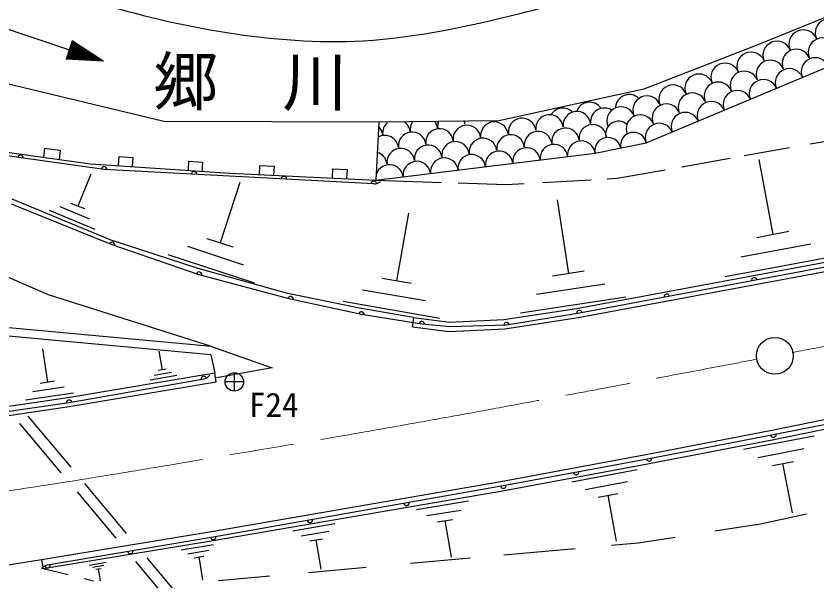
# Model space of a CAD drawing. Units: millimetres, scale not verified. Extents: x -54858845 to -54218845, y -162482687 to -162122687.
# Drawn here: x -54669461 to -54626049, y -162229570 to -162198979 of the extents above; entities that cross this region are included whole.
import ezdxf
from ezdxf.enums import TextEntityAlignment as Align

# ---------------------------------------------------------------- set-up
doc = ezdxf.new("R2010")
doc.units = ezdxf.units.MM
doc.header["$LTSCALE"] = 1000
doc.linetypes.add('CHAIN', pattern=[18.5, 12, -1.5, 3.5, -1.5])
for name, color, linetype, lineweight in [('M-BGD', 7, 'Continuous', 25), ('M-BMK', 2, 'CHAIN', 13), ('M-BMK-SRVR', 3, 'Continuous', 25), ('M-STR-HTXT', 7, 'Continuous', 13)]:
    doc.layers.add(name, color=color, linetype=linetype, lineweight=lineweight)
doc.layers.add('M-BGD-EXST', color=3, linetype='Continuous')
doc.styles.add('ＭＳ ゴシック', font='')
doc.styles.get('ＭＳ ゴシック').set_extended_font_data('MS Gothic')

msp = doc.modelspace()

# ---------------------------------------------------------------- linework, layer by layer
at = {"layer": 'M-BGD'}
for p, q in [((-54621709, -162197466), (-54629252, -162200547)), ((-54670455, -162199512), (-54664743, -162201430)), ((-54666409, -162200325), (-54666739, -162201306)), ((-54666382, -162200343), (-54666706, -162201308)), ((-54666339, -162200372), (-54666654, -162201311)), ((-54666296, -162200400), (-54666603, -162201315)), ((-54666253, -162200429), (-54666551, -162201318)), ((-54664743, -162201430), (-54666409, -162200325)), ((-54666209, -162200457), (-54666499, -162201321)), ((-54666166, -162200486), (-54666448, -162201324)), ((-54666123, -162200515), (-54666396, -162201328)), ((-54666080, -162200543), (-54666344, -162201331)), ((-54666037, -162200572), (-54666293, -162201334)), ((-54665994, -162200601), (-54666241, -162201337)), ((-54665951, -162200629), (-54666189, -162201340)), ((-54665907, -162200658), (-54666138, -162201344)), ((-54665864, -162200686), (-54666086, -162201347)), ((-54665821, -162200715), (-54666034, -162201350)), ((-54665778, -162200744), (-54665983, -162201353)), ((-54665735, -162200772), (-54665931, -162201356)), ((-54665692, -162200801), (-54665879, -162201360)), ((-54665649, -162200829), (-54665828, -162201363)), ((-54665606, -162200858), (-54665776, -162201366)), ((-54665562, -162200887), (-54665724, -162201369)), ((-54629252, -162200547), (-54635442, -162202936)), ((-54661453, -162204684), (-54677134, -162200922)), ((-54664743, -162201430), (-54666739, -162201306)), ((-54665519, -162200915), (-54665673, -162201373)), ((-54665476, -162200944), (-54665621, -162201376)), ((-54665433, -162200973), (-54665569, -162201379)), ((-54665390, -162201001), (-54665518, -162201382)), ((-54665347, -162201030), (-54665466, -162201385)), ((-54665304, -162201058), (-54665414, -162201389)), ((-54665260, -162201087), (-54665363, -162201392)), ((-54665217, -162201116), (-54665311, -162201395)), ((-54665174, -162201144), (-54665259, -162201398)), ((-54665131, -162201173), (-54665208, -162201402)), ((-54665088, -162201202), (-54665156, -162201405)), ((-54665045, -162201230), (-54665105, -162201408)), ((-54665002, -162201259), (-54665053, -162201411)), ((-54664959, -162201287), (-54665001, -162201414)), ((-54664915, -162201316), (-54664950, -162201418)), ((-54664872, -162201345), (-54664898, -162201421)), ((-54664829, -162201373), (-54664846, -162201424)), ((-54664786, -162201402), (-54664795, -162201427)), ((-54635299, -162205850), (-54625431, -162201705)), ((-54635442, -162202936), (-54643288, -162204661)), ((-54649792, -162204723), (-54661453, -162204684)), ((-54649792, -162204723), (-54649961, -162207868)), ((-54643288, -162204661), (-54649792, -162204723)), ((-54626423, -162205906), (-54623903, -162205462)), ((-54673923, -162205789), (-54665430, -162206976)), ((-54664681, -162207294), (-54673765, -162206020)), ((-54638077, -162206398), (-54635299, -162205850)), ((-54667909, -162206125), (-54667978, -162206620)), ((-54667909, -162206125), (-54667059, -162206244)), ((-54667059, -162206244), (-54667129, -162206739)), ((-54649961, -162207868), (-54638077, -162206398)), ((-54629992, -162206536), (-54627534, -162206103)), ((-54663884, -162206581), (-54663918, -162207080)), ((-54663884, -162206581), (-54663128, -162206633)), ((-54663128, -162206633), (-54663162, -162207132)), ((-54660104, -162206840), (-54660138, -162207339)), ((-54660104, -162206840), (-54659348, -162206892)), ((-54659348, -162206892), (-54659382, -162207391)), ((-54633380, -162207139), (-54631173, -162206745)), ((-54631173, -162206745), (-54630757, -162206671)), ((-54629203, -162206740), (-54628434, -162210813)), ((-54665430, -162206976), (-54657871, -162207494)), ((-54650070, -162208064), (-54664681, -162207294)), ((-54656265, -162207069), (-54656289, -162207569)), ((-54656265, -162207069), (-54655474, -162207107)), ((-54655474, -162207107), (-54655498, -162207606)), ((-54652310, -162207256), (-54652334, -162207756)), ((-54652310, -162207256), (-54651519, -162207294)), ((-54651519, -162207294), (-54651543, -162207793)), ((-54636887, -162207766), (-54634276, -162207299)), ((-54665397, -162207545), (-54666111, -162209271)), ((-54657871, -162207494), (-54649961, -162207868)), ((-54637429, -162207797), (-54636887, -162207766)), ((-54657323, -162207988), (-54658402, -162211268)), ((-54649961, -162207868), (-54646394, -162207988)), ((-54645500, -162208018), (-54642889, -162208106)), ((-54642889, -162208106), (-54641915, -162208050)), ((-54640926, -162207995), (-54638296, -162207846)), ((-54664354, -162211090), (-54669678, -162208894)), ((-54665739, -162209428), (-54666482, -162209125)), ((-54640133, -162208934), (-54639525, -162212928)), ((-54667695, -162214074), (-54678319, -162209503)), ((-54664254, -162211371), (-54669700, -162209168)), ((-54665179, -162210533), (-54667649, -162209506)), ((-54665454, -162209975), (-54667061, -162209310)), ((-54648196, -162209661), (-54648832, -162213317)), ((-54627566, -162210654), (-54629313, -162210981)), ((-54659591, -162212653), (-54664354, -162211090)), ((-54657699, -162211501), (-54659104, -162211035)), ((-54659533, -162212986), (-54664254, -162211371)), ((-54657110, -162212476), (-54660150, -162211465)), ((-54626379, -162211333), (-54630173, -162212039)), ((-54656521, -162213450), (-54661206, -162211905)), ((-54639085, -162214814), (-54624793, -162212145)), ((-54625203, -162212022), (-54631033, -162213108)), ((-54624708, -162212411), (-54638927, -162215072)), ((-54654734, -162214012), (-54659591, -162212653)), ((-54654576, -162214319), (-54659533, -162212986)), ((-54638666, -162212800), (-54640384, -162213057)), ((-54639001, -162215307), (-54624701, -162212637)), ((-54648050, -162213460), (-54649623, -162213185)), ((-54647271, -162214402), (-54650677, -162213815)), ((-54637539, -162213500), (-54641244, -162214065)), ((-54658863, -162216874), (-54667695, -162214074)), ((-54650845, -162214792), (-54654734, -162214012)), ((-54650741, -162215148), (-54654576, -162214319)), ((-54636413, -162214209), (-54642115, -162215073)), ((-54646492, -162215355), (-54651731, -162214445)), ((-54647912, -162215306), (-54650845, -162214792)), ((-54647467, -162215666), (-54650741, -162215148)), ((-54643023, -162215413), (-54639085, -162214814)), ((-54638927, -162215072), (-54642871, -162215720)), ((-54647976, -162215802), (-54647896, -162215308)), ((-54647912, -162215306), (-54645964, -162215557)), ((-54645964, -162215557), (-54643023, -162215413)), ((-54642973, -162215912), (-54639001, -162215307)), ((-54658863, -162216874), (-54669855, -162215862)), ((-54647976, -162215802), (-54645984, -162216059)), ((-54645923, -162215817), (-54647467, -162215666)), ((-54645984, -162216059), (-54642973, -162215912)), ((-54642871, -162215720), (-54645923, -162215817)), ((-54658904, -162217322), (-54669860, -162216314)), ((-54658863, -162216874), (-54655581, -162218038)), ((-54668034, -162217001), (-54667762, -162218808)), ((-54661712, -162217123), (-54661539, -162218141)), ((-54658904, -162217322), (-54658694, -162218315)), ((-54661320, -162218108), (-54661759, -162218173)), ((-54655581, -162218038), (-54658590, -162218567)), ((-54658694, -162218315), (-54666650, -162219649)), ((-54659284, -162218637), (-54666587, -162219923)), ((-54660746, -162218451), (-54662193, -162218699)), ((-54661028, -162218274), (-54661976, -162218436)), ((-54658611, -162218808), (-54658694, -162218315)), ((-54666858, -162219077), (-54668545, -162219327)), ((-54667372, -162218753), (-54668151, -162218873)), ((-54658611, -162218808), (-54666572, -162220143)), ((-54666354, -162219400), (-54668940, -162219782)), ((-54666650, -162219649), (-54674567, -162220821)), ((-54666587, -162219923), (-54674511, -162221052)), ((-54620651, -162219823), (-54628487, -162221431)), ((-54666572, -162220143), (-54674496, -162221316)), ((-54628410, -162221642), (-54620233, -162220006)), ((-54620551, -162220313), (-54628389, -162221922)), ((-54668822, -162220644), (-54666497, -162223409)), ((-54669277, -162221035), (-54667029, -162223709)), ((-54628487, -162221431), (-54635330, -162222747)), ((-54635152, -162222931), (-54628410, -162221642)), ((-54630024, -162222441), (-54626203, -162221703)), ((-54628389, -162221922), (-54635237, -162223239)), ((-54629238, -162222881), (-54626764, -162222400)), ((-54635330, -162222747), (-54643190, -162224207)), ((-54643053, -162224406), (-54635152, -162222931)), ((-54635237, -162223239), (-54643102, -162224700)), ((-54628463, -162223322), (-54627325, -162223107)), ((-54627381, -162225888), (-54627894, -162223215)), ((-54639343, -162224206), (-54635801, -162223542)), ((-54665755, -162224291), (-54663482, -162226996)), ((-54643190, -162224207), (-54658859, -162226906)), ((-54638618, -162224617), (-54636323, -162224189)), ((-54666152, -162224752), (-54664050, -162227252)), ((-54643102, -162224700), (-54658776, -162227399)), ((-54658773, -162227183), (-54643053, -162224406)), ((-54637902, -162225039), (-54636845, -162224835)), ((-54636913, -162227416), (-54637374, -162224932)), ((-54647755, -162225701), (-54644940, -162225226)), ((-54647191, -162226034), (-54645354, -162225731)), ((-54629355, -162226536), (-54626615, -162225929)), ((-54654451, -162226854), (-54652176, -162226465)), ((-54646626, -162226377), (-54645778, -162226236)), ((-54645863, -162228277), (-54646197, -162226301)), ((-54658859, -162226906), (-54668076, -162228426)), ((-54653998, -162227128), (-54652511, -162226870)), ((-54629355, -162226536), (-54631581, -162226880)), ((-54667752, -162228705), (-54658773, -162227183)), ((-54653544, -162227402), (-54652856, -162227284)), ((-54652925, -162228935), (-54653195, -162227338)), ((-54633727, -162227212), (-54635740, -162227524)), ((-54658776, -162227399), (-54667995, -162228919)), ((-54660509, -162227889), (-54658752, -162227597)), ((-54635740, -162227524), (-54637190, -162227654)), ((-54660156, -162228094), (-54659008, -162227910)), ((-54659803, -162228310), (-54659274, -162228223)), ((-54639163, -162227831), (-54643024, -162228178)), ((-54668076, -162228426), (-54671705, -162228995)), ((-54668076, -162228426), (-54667995, -162228919)), ((-54665499, -162228710), (-54664571, -162228559)), ((-54662991, -162228512), (-54660051, -162232008)), ((-54662371, -162228316), (-54659556, -162231665)), ((-54659339, -162229504), (-54659534, -162228267)), ((-54644843, -162228342), (-54648078, -162228633)), ((-54666630, -162229246), (-54667995, -162228919)), ((-54665308, -162228818), (-54664709, -162228721)), ((-54665126, -162228936), (-54664847, -162228892)), ((-54664878, -162229563), (-54664986, -162228914)), ((-54650474, -162228848), (-54653601, -162229129)), ((-54665266, -162229573), (-54665763, -162229454)), ((-54655708, -162229319), (-54658481, -162229568))]:
    msp.add_line(p, q, dxfattribs=at)
for centre, radius, start, end in [((-54625368, -162199899), 776, 23.0986, 203.0986), ((-54626794, -162200507), 776, 23.0986, 203.0986), ((-54628213, -162201108), 765, 22.7813, 202.7813), ((-54625750, -162200941), 776, 23.0986, 203.0986), ((-54627169, -162201541), 765, 22.7813, 202.7813), ((-54629622, -162201700), 765, 22.7813, 202.7813), ((-54626135, -162202001), 765, 22.7813, 202.7813), ((-54631032, -162202292), 765, 22.7813, 202.7813), ((-54628578, -162202133), 765, 22.7813, 202.7813), ((-54632442, -162202884), 765, 22.7813, 202.7813), ((-54629988, -162202725), 765, 22.7813, 202.7813), ((-54627545, -162202593), 765, 22.7813, 202.7813), ((-54631398, -162203318), 765, 22.7813, 202.7813), ((-54628955, -162203185), 765, 22.7813, 202.7813), ((-54633852, -162203476), 765, 22.7813, 202.7813), ((-54630365, -162203777), 765, 22.7813, 202.7813), ((-54636219, -162203998), 765, 46.9478, 177.3108), ((-54635262, -162204068), 765, 22.7813, 202.7813), ((-54632808, -162203910), 765, 22.7813, 202.7813), ((-54638373, -162204394), 748, 33.6011, 160.4106), ((-54636671, -162204660), 765, 22.7813, 202.7813), ((-54634218, -162204502), 765, 22.7813, 202.7813), ((-54631775, -162204369), 765, 22.7813, 202.7813), ((-54640545, -162205075), 748, 7.0511, 187.0511), ((-54639822, -162204714), 748, 45.3526, 149.2419), ((-54639060, -162204892), 748, 7.0511, 187.0511), ((-54637575, -162204708), 748, 57.1413, 187.0511), ((-54635628, -162205094), 765, 22.7813, 202.7813), ((-54633185, -162204962), 765, 22.7813, 202.7813), ((-54648844, -162205318), 748, 130.297, 187.0511), ((-54648844, -162205318), 748, 7.0511, 54.5593), ((-54647358, -162205135), 748, 147.6301, 187.0511), ((-54647358, -162205135), 748, 7.0511, 37.2313), ((-54645864, -162204941), 748, 159.2024, 187.0511), ((-54645864, -162204941), 748, 7.0511, 23.7799), ((-54643535, -162205458), 748, 7.0511, 187.0511), ((-54642031, -162205259), 748, 7.0511, 187.0511), ((-54636799, -162205382), 708, 50.4194, 191.1652), ((-54634594, -162205554), 765, 22.7813, 202.7813), ((-54650329, -162205502), 748, 7.0511, 45.5301), ((-54646506, -162205826), 748, 7.0511, 187.0511), ((-54645021, -162205642), 748, 7.0511, 187.0511), ((-54641168, -162205973), 748, 7.0511, 187.0511), ((-54639683, -162205789), 748, 7.0511, 187.0511), ((-54638197, -162205605), 748, 7.0511, 187.0511), ((-54649477, -162206193), 748, 7.0511, 118.611), ((-54647992, -162206009), 748, 7.0511, 187.0511), ((-54644153, -162206342), 748, 7.0511, 187.0511), ((-54642654, -162206157), 748, 7.0511, 187.0511), ((-54637383, -162206261), 708, 11.1652, 191.1652), ((-54635994, -162205987), 708, 11.1652, 191.1652), ((-54647124, -162206710), 748, 7.0511, 187.0511), ((-54645638, -162206526), 748, 7.0511, 187.0511), ((-54640305, -162206674), 748, 7.0511, 187.0511), ((-54638820, -162206490), 748, 7.0511, 187.0511), ((-54669223, -162206657), 150, 352.0172, 172.0172), ((-54650095, -162207077), 748, 7.0511, 73.3121), ((-54648609, -162206893), 748, 7.0511, 187.0511), ((-54644762, -162207225), 748, 7.0511, 187.0511), ((-54643276, -162207041), 748, 7.0511, 187.0511), ((-54641791, -162206857), 748, 7.0511, 187.0511), ((-54647733, -162207592), 748, 7.0511, 187.0511), ((-54646247, -162207409), 748, 7.0511, 187.0511), ((-54664681, -162207294), 150, 356.9822, 172.0172), ((-54659811, -162207551), 150, 356.9822, 176.9822), ((-54649218, -162207776), 748, 7.0511, 187.0511), ((-54654940, -162207807), 150, 356.9822, 176.9822), ((-54650070, -162208064), 150, 356.9822, 176.9822), ((-54650044, -162207565), 500, 266.9822, 311.9822), ((-54664254, -162211371), 150, 341.117, 157.9699), ((-54659533, -162212986), 150, 344.9472, 161.117), ((-54629447, -162213298), 150, 10.6005, 190.6005), ((-54654576, -162214319), 150, 347.8019, 164.9472), ((-54634187, -162214185), 150, 10.6005, 190.6005), ((-54650741, -162215148), 150, 351.0205, 167.8019), ((-54638927, -162215072), 150, 10.6005, 189.325), ((-54647467, -162215666), 150, 354.3907, 171.0205), ((-54642871, -162215720), 150, 9.325, 181.8326), ((-54659284, -162218637), 150, 9.9883, 189.9883), ((-54659371, -162218144), 500, 279.9883, 324.9883), ((-54666587, -162219923), 150, 9.9883, 188.1089), ((-54628410, -162221642), 150, 190.8213, 11.3105), ((-54635152, -162222931), 150, 190.5751, 10.8214), ((-54639103, -162223668), 150, 190.5751, 10.5751), ((-54643053, -162224406), 150, 190.0192, 10.5751), ((-54648293, -162225331), 150, 190.0192, 10.0192), ((-54653533, -162226257), 150, 190.0192, 10.0192), ((-54658773, -162227183), 150, 189.6196, 10.0192), ((-54663262, -162227944), 150, 189.6196, 9.6196), ((-54667668, -162229198), 500, 99.6196, 144.6196), ((-54667752, -162228705), 150, 189.6196, 9.6196)]:
    msp.add_arc(centre, radius, start, end, dxfattribs=at)
msp.add_open_spline([(-54673677, -162193874), (-54672478, -162194718), (-54671279, -162195562), (-54669995, -162196254), (-54668488, -162197066), (-54666863, -162197668), (-54665220, -162198184), (-54662864, -162198925), (-54660469, -162199490), (-54658032, -162199872), (-54655586, -162200255), (-54653098, -162200453), (-54650636, -162200314), (-54647778, -162200152), (-54644955, -162199536), (-54642161, -162198843), (-54638602, -162197960), (-54635091, -162196951), (-54631652, -162195742), (-54628299, -162194564), (-54625015, -162193195), (-54621737, -162191769), (-54618673, -162190437), (-54615614, -162189055), (-54612852, -162187220), (-54610454, -162185627), (-54608280, -162183693), (-54606023, -162181886), (-54604175, -162180405), (-54602271, -162179010), (-54600430, -162177515), (-54598277, -162175767), (-54596211, -162173884), (-54593892, -162172403), (-54591889, -162171124), (-54589697, -162170145), (-54587482, -162169195), (-54585151, -162168195), (-54582794, -162167229), (-54580333, -162166785), (-54577946, -162166355), (-54575460, -162166417), (-54573016, -162166642), (-54570521, -162166872), (-54568068, -162167271), (-54565615, -162167670)], degree=3, knots=[0, 0, 0, 0, 1, 1, 1, 2, 2, 2, 3, 3, 3, 4, 4, 4, 5, 5, 5, 6, 6, 6, 7, 7, 7, 8, 8, 8, 9, 9, 9, 10, 10, 10, 11, 11, 11, 12, 12, 12, 13, 13, 13, 14, 14, 14, 15, 15, 15, 15], dxfattribs=at)
at = {"layer": 'M-BMK'}
for points, knots in [([(-54627386, -162217199), (-54626713, -162217071), (-54626041, -162216943), (-54625368, -162216816), (-54624695, -162216688), (-54624022, -162216560), (-54623350, -162216432), (-54622677, -162216304), (-54622004, -162216176), (-54621332, -162216049)], [0, 0, 0, 0, 1, 1, 1, 2, 2, 2, 3, 3, 3, 3]), ([(-54726385, -162230647), (-54726350, -162230645), (-54726315, -162230642), (-54726280, -162230639), (-54726245, -162230636), (-54726210, -162230633), (-54726175, -162230631), (-54726140, -162230628), (-54726105, -162230625), (-54726070, -162230622), (-54725946, -162230613), (-54725821, -162230603), (-54725697, -162230593), (-54725573, -162230583), (-54725448, -162230573), (-54725324, -162230564), (-54724919, -162230532), (-54724514, -162230500), (-54724108, -162230468), (-54723703, -162230435), (-54723298, -162230403), (-54722893, -162230371), (-54722488, -162230339), (-54722083, -162230307), (-54721678, -162230275), (-54719081, -162230068), (-54716485, -162229859), (-54713889, -162229648), (-54710045, -162229335), (-54706202, -162229015), (-54702361, -162228673), (-54700286, -162228488), (-54698212, -162228296), (-54696140, -162228081), (-54694386, -162227898), (-54692634, -162227699), (-54690883, -162227493), (-54688440, -162227207), (-54685999, -162226911), (-54683560, -162226595), (-54681311, -162226304), (-54679065, -162225997), (-54676819, -162225686), (-54673919, -162225283), (-54671020, -162224873), (-54668127, -162224427), (-54664792, -162223912), (-54661465, -162223350), (-54658137, -162222790), (-54655666, -162222374), (-54653194, -162221959), (-54650725, -162221529), (-54647025, -162220884), (-54643330, -162220205), (-54639637, -162219514), (-54639022, -162219399), (-54638407, -162219284), (-54637791, -162219168), (-54637176, -162219052), (-54636561, -162218937), (-54635945, -162218820), (-54635330, -162218704), (-54634715, -162218588), (-54634100, -162218472), (-54633565, -162218371), (-54633030, -162218269), (-54632495, -162218168), (-54631960, -162218067), (-54631425, -162217965), (-54630890, -162217864), (-54630355, -162217762), (-54629820, -162217661), (-54629285, -162217559)], [0, 0, 0, 0, 1, 1, 1, 2, 2, 2, 3, 3, 3, 4, 4, 4, 5, 5, 5, 6, 6, 6, 7, 7, 7, 8, 8, 8, 9, 9, 9, 10, 10, 10, 11, 11, 11, 12, 12, 12, 13, 13, 13, 14, 14, 14, 15, 15, 15, 16, 16, 16, 17, 17, 17, 18, 18, 18, 19, 19, 19, 20, 20, 20, 21, 21, 21, 22, 22, 22, 23, 23, 23, 24, 24, 24, 24])]:
    msp.add_open_spline(points, degree=3, knots=knots, dxfattribs=at)
at = {"layer": 'M-BMK-SRVR'}
for p, q in [((-54657629, -162218293), (-54657629, -162219293)), ((-54657129, -162218793), (-54658129, -162218793))]:
    msp.add_line(p, q, dxfattribs=at)
for centre, radius in [((-54628335, -162217379), 1000), ((-54657629, -162218793), 500)]:
    msp.add_circle(centre, radius, dxfattribs=at)

# ---------------------------------------------------------------- texts
at = {"layer": 'M-BGD-EXST', "style": 'ＭＳ ゴシック'}
msp.add_text('F24', height=1320, rotation=0.265, dxfattribs=at).set_placement((-54656833, -162221093), align=Align.BOTTOM_LEFT)
at = {"layer": 'M-STR-HTXT', "style": 'ＭＳ ゴシック'}
msp.add_text('郷\u3000川', height=2566, rotation=359.861, dxfattribs=at).set_placement((-54662013, -162202517), align=Align.MIDDLE_LEFT)

doc.saveas('drawing.dxf')
